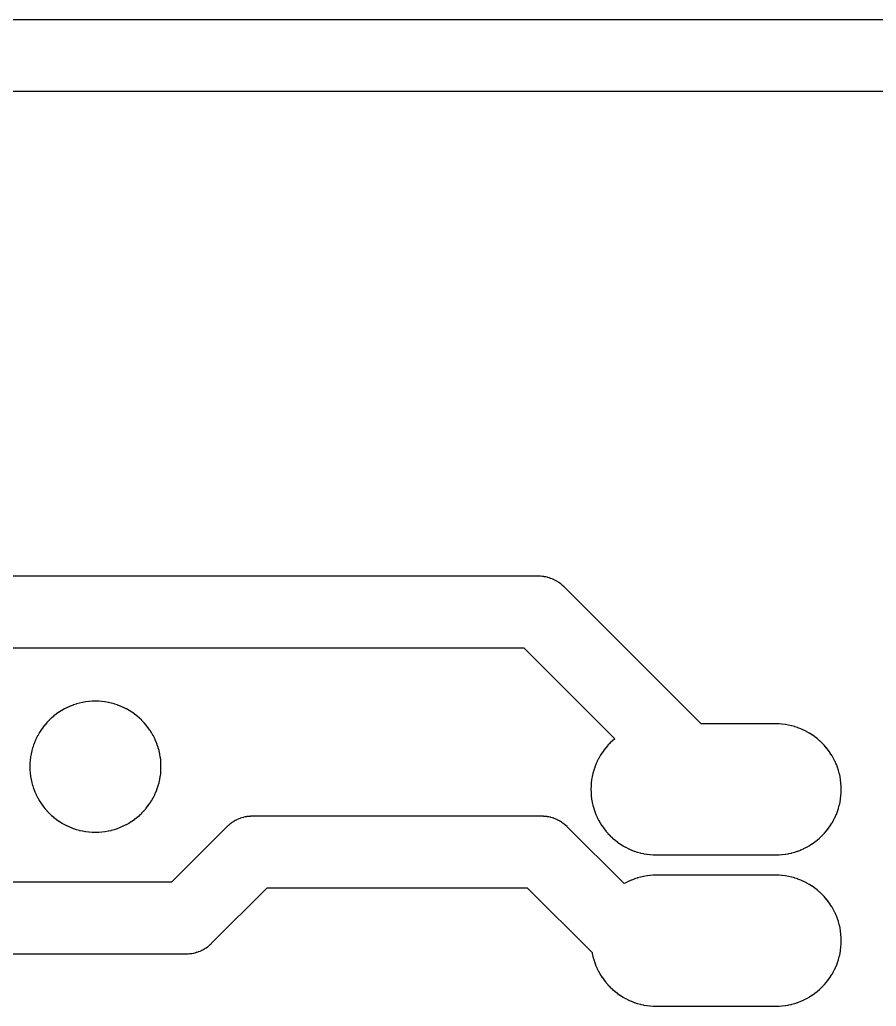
# Model space of a CAD drawing. Header units: millimetres. Extents: x 8.7 to 67.4, y 13.8 to 45.7.
# Drawn here: x 24.51 to 38.88, y 27.63 to 44.19 of the extents above; entities that cross this region are included whole.
import ezdxf

# ---------------------------------------------------------------- set-up
doc = ezdxf.new("R2010")
doc.units = ezdxf.units.MM

msp = doc.modelspace()

# ---------------------------------------------------------------- linework, layer by layer
for points in [[(43.994, 44.186), (11.886, 44.186)], [(11.886, 42.985), (43.746, 42.985)], [(14.021, 33.643), (32.969, 33.643), (34.496, 32.116), (34.495, 32.115), (34.458, 32.083), (34.456, 32.082), (34.454, 32.08), (34.419, 32.046), (34.417, 32.044), (34.415, 32.043), (34.381, 32.007), (34.38, 32.005), (34.378, 32.003), (34.346, 31.966), (34.344, 31.964), (34.343, 31.962), (34.313, 31.924), (34.311, 31.922), (34.31, 31.92), (34.281, 31.88), (34.28, 31.878), (34.279, 31.876), (34.252, 31.834), (34.251, 31.832), (34.25, 31.83), (34.226, 31.787), (34.225, 31.785), (34.223, 31.783), (34.201, 31.739), (34.2, 31.737), (34.199, 31.734), (34.179, 31.69), (34.178, 31.687), (34.177, 31.685), (34.16, 31.639), (34.159, 31.637), (34.158, 31.635), (34.143, 31.588), (34.142, 31.586), (34.141, 31.583), (34.128, 31.536), (34.128, 31.534), (34.127, 31.531), (34.116, 31.483), (34.116, 31.481), (34.115, 31.479), (34.107, 31.43), (34.107, 31.428), (34.106, 31.425), (34.1, 31.377), (34.1, 31.374), (34.1, 31.372), (34.096, 31.323), (34.096, 31.32), (34.096, 31.318), (34.095, 31.269), (34.095, 31.266), (34.095, 31.264), (34.096, 31.215), (34.096, 31.212), (34.096, 31.21), (34.1, 31.161), (34.1, 31.158), (34.1, 31.156), (34.106, 31.107), (34.107, 31.105), (34.107, 31.102), (34.115, 31.054), (34.116, 31.052), (34.116, 31.049), (34.127, 31.001), (34.128, 30.999), (34.128, 30.997), (34.141, 30.949), (34.142, 30.947), (34.143, 30.944), (34.158, 30.898), (34.159, 30.896), (34.16, 30.893), (34.177, 30.847), (34.178, 30.845), (34.179, 30.843), (34.199, 30.798), (34.2, 30.796), (34.201, 30.794), (34.223, 30.75), (34.225, 30.748), (34.226, 30.745), (34.25, 30.703), (34.251, 30.701), (34.252, 30.698), (34.279, 30.657), (34.28, 30.655), (34.281, 30.653), (34.31, 30.613), (34.311, 30.611), (34.313, 30.609), (34.343, 30.57), (34.344, 30.568), (34.346, 30.566), (34.378, 30.529), (34.38, 30.527), (34.381, 30.526), (34.415, 30.49), (34.417, 30.488), (34.419, 30.486), (34.454, 30.453), (34.456, 30.451), (34.458, 30.449), (34.495, 30.417), (34.497, 30.416), (34.499, 30.414), (34.538, 30.384), (34.54, 30.382), (34.542, 30.381), (34.582, 30.353), (34.584, 30.351), (34.586, 30.35), (34.627, 30.324), (34.629, 30.322), (34.631, 30.321), (34.674, 30.297), (34.676, 30.296), (34.678, 30.295), (34.722, 30.273), (34.725, 30.272), (34.727, 30.271), (34.772, 30.251), (34.774, 30.25), (34.776, 30.249), (34.822, 30.231), (34.824, 30.23), (34.827, 30.229), (34.873, 30.214), (34.876, 30.213), (34.878, 30.213), (34.925, 30.2), (34.928, 30.199), (34.93, 30.198), (34.978, 30.188), (34.98, 30.187), (34.983, 30.187), (35.031, 30.178), (35.034, 30.178), (35.036, 30.177), (35.085, 30.171), (35.087, 30.171), (35.09, 30.171), (35.139, 30.167), (35.141, 30.167), (35.143, 30.167), (35.193, 30.166), (35.194, 30.166), (35.195, 30.166), (37.195, 30.166), (37.196, 30.166), (37.197, 30.166), (37.247, 30.167), (37.249, 30.167), (37.251, 30.167), (37.3, 30.171), (37.303, 30.171), (37.305, 30.171), (37.354, 30.177), (37.356, 30.178), (37.359, 30.178), (37.407, 30.187), (37.41, 30.187), (37.412, 30.188), (37.46, 30.198), (37.462, 30.199), (37.465, 30.2), (37.512, 30.213), (37.514, 30.213), (37.517, 30.214), (37.563, 30.229), (37.566, 30.23), (37.568, 30.231), (37.614, 30.249), (37.616, 30.25), (37.618, 30.251), (37.663, 30.271), (37.665, 30.272), (37.668, 30.273), (37.712, 30.295), (37.714, 30.296), (37.716, 30.297), (37.759, 30.321), (37.761, 30.322), (37.763, 30.324), (37.804, 30.35), (37.806, 30.351), (37.808, 30.353), (37.848, 30.381), (37.85, 30.382), (37.852, 30.384), (37.891, 30.414), (37.893, 30.416), (37.895, 30.417), (37.932, 30.449), (37.934, 30.451), (37.936, 30.453), (37.971, 30.486), (37.973, 30.488), (37.975, 30.49), (38.009, 30.526), (38.01, 30.527), (38.012, 30.529), (38.044, 30.566), (38.046, 30.568), (38.047, 30.57), (38.077, 30.609), (38.079, 30.611), (38.08, 30.613), (38.109, 30.653), (38.11, 30.655), (38.111, 30.657), (38.138, 30.698), (38.139, 30.701), (38.14, 30.703), (38.164, 30.745), (38.165, 30.748), (38.167, 30.75), (38.189, 30.794), (38.19, 30.796), (38.191, 30.798), (38.211, 30.843), (38.212, 30.845), (38.213, 30.847), (38.23, 30.893), (38.231, 30.896), (38.232, 30.898), (38.247, 30.944), (38.248, 30.947), (38.249, 30.949), (38.262, 30.997), (38.262, 30.999), (38.263, 31.001), (38.274, 31.049), (38.274, 31.052), (38.275, 31.054), (38.283, 31.102), (38.283, 31.105), (38.284, 31.107), (38.29, 31.156), (38.29, 31.158), (38.29, 31.161), (38.294, 31.21), (38.294, 31.212), (38.294, 31.215), (38.295, 31.264), (38.295, 31.265), (38.295, 31.267), (38.295, 31.269), (38.294, 31.318), (38.294, 31.32), (38.294, 31.323), (38.29, 31.372), (38.29, 31.374), (38.29, 31.377), (38.284, 31.425), (38.283, 31.428), (38.283, 31.43), (38.275, 31.479), (38.274, 31.481), (38.274, 31.483), (38.263, 31.531), (38.262, 31.534), (38.262, 31.536), (38.249, 31.583), (38.248, 31.586), (38.247, 31.588), (38.232, 31.635), (38.231, 31.637), (38.23, 31.639), (38.213, 31.685), (38.212, 31.687), (38.211, 31.69), (38.191, 31.734), (38.19, 31.737), (38.189, 31.739), (38.167, 31.783), (38.165, 31.785), (38.164, 31.787), (38.14, 31.83), (38.139, 31.832), (38.138, 31.834), (38.111, 31.876), (38.11, 31.878), (38.109, 31.88), (38.08, 31.92), (38.079, 31.922), (38.077, 31.924), (38.047, 31.962), (38.046, 31.964), (38.044, 31.966), (38.012, 32.003), (38.01, 32.005), (38.009, 32.007), (37.975, 32.043), (37.973, 32.044), (37.971, 32.046), (37.936, 32.08), (37.934, 32.082), (37.932, 32.083), (37.895, 32.115), (37.893, 32.117), (37.891, 32.118), (37.852, 32.149), (37.85, 32.15), (37.848, 32.152), (37.808, 32.18), (37.806, 32.181), (37.804, 32.183), (37.763, 32.209), (37.761, 32.21), (37.759, 32.211), (37.716, 32.235), (37.714, 32.237), (37.712, 32.238), (37.668, 32.26), (37.665, 32.261), (37.663, 32.262), (37.618, 32.282), (37.616, 32.283), (37.614, 32.284), (37.568, 32.301), (37.566, 32.302), (37.563, 32.303), (37.517, 32.318), (37.514, 32.319), (37.512, 32.32), (37.465, 32.333), (37.462, 32.334), (37.46, 32.334), (37.412, 32.345), (37.41, 32.345), (37.407, 32.346), (37.359, 32.354), (37.356, 32.355), (37.354, 32.355), (37.305, 32.361), (37.303, 32.361), (37.3, 32.362), (37.251, 32.365), (37.249, 32.365), (37.247, 32.365), (37.197, 32.367), (37.196, 32.367), (37.195, 32.367), (35.944, 32.367), (33.643, 34.668), (33.642, 34.669), (33.641, 34.67), (33.623, 34.686), (33.621, 34.688), (33.62, 34.69), (33.601, 34.706), (33.599, 34.707), (33.597, 34.709), (33.578, 34.724), (33.576, 34.726), (33.574, 34.727), (33.554, 34.741), (33.552, 34.743), (33.55, 34.744), (33.529, 34.757), (33.527, 34.758), (33.525, 34.76), (33.503, 34.772), (33.501, 34.773), (33.499, 34.774), (33.477, 34.785), (33.475, 34.786), (33.473, 34.787), (33.45, 34.797), (33.448, 34.798), (33.446, 34.799), (33.423, 34.808), (33.42, 34.809), (33.418, 34.809), (33.395, 34.817), (33.392, 34.818), (33.39, 34.819), (33.366, 34.825), (33.364, 34.826), (33.362, 34.826), (33.338, 34.832), (33.335, 34.832), (33.333, 34.833), (33.309, 34.837), (33.306, 34.837), (33.304, 34.838), (33.279, 34.841), (33.277, 34.841), (33.275, 34.841), (33.25, 34.843), (33.248, 34.843), (33.245, 34.843), (33.221, 34.844), (33.219, 34.844), (33.218, 34.844), (13.772, 34.844)], [(26.881, 31.646), (26.881, 31.648), (26.881, 31.65), (26.88, 31.699), (26.88, 31.701), (26.88, 31.704), (26.876, 31.753), (26.876, 31.755), (26.876, 31.758), (26.87, 31.806), (26.869, 31.809), (26.869, 31.811), (26.861, 31.86), (26.86, 31.862), (26.86, 31.864), (26.849, 31.912), (26.848, 31.915), (26.848, 31.917), (26.835, 31.964), (26.834, 31.967), (26.833, 31.969), (26.818, 32.016), (26.817, 32.018), (26.816, 32.02), (26.799, 32.066), (26.798, 32.068), (26.797, 32.071), (26.777, 32.115), (26.776, 32.118), (26.775, 32.12), (26.753, 32.164), (26.751, 32.166), (26.75, 32.168), (26.726, 32.211), (26.725, 32.213), (26.724, 32.215), (26.697, 32.257), (26.696, 32.259), (26.695, 32.261), (26.666, 32.301), (26.665, 32.303), (26.663, 32.305), (26.633, 32.343), (26.632, 32.345), (26.63, 32.347), (26.598, 32.384), (26.596, 32.386), (26.595, 32.388), (26.561, 32.424), (26.559, 32.425), (26.557, 32.427), (26.522, 32.461), (26.52, 32.463), (26.518, 32.464), (26.481, 32.496), (26.479, 32.498), (26.477, 32.499), (26.438, 32.53), (26.436, 32.531), (26.434, 32.533), (26.394, 32.561), (26.392, 32.562), (26.39, 32.564), (26.349, 32.59), (26.347, 32.591), (26.345, 32.592), (26.302, 32.616), (26.3, 32.618), (26.298, 32.619), (26.254, 32.641), (26.251, 32.642), (26.249, 32.643), (26.204, 32.663), (26.202, 32.664), (26.2, 32.665), (26.154, 32.682), (26.152, 32.683), (26.149, 32.684), (26.103, 32.699), (26.1, 32.7), (26.098, 32.701), (26.051, 32.714), (26.048, 32.715), (26.046, 32.715), (25.998, 32.726), (25.996, 32.726), (25.993, 32.727), (25.945, 32.735), (25.942, 32.736), (25.94, 32.736), (25.891, 32.742), (25.889, 32.742), (25.886, 32.743), (25.837, 32.746), (25.835, 32.746), (25.833, 32.746), (25.783, 32.748), (25.781, 32.748), (25.779, 32.748), (25.729, 32.746), (25.727, 32.746), (25.725, 32.746), (25.676, 32.743), (25.673, 32.742), (25.671, 32.742), (25.622, 32.736), (25.62, 32.736), (25.617, 32.735), (25.569, 32.727), (25.566, 32.726), (25.564, 32.726), (25.516, 32.715), (25.514, 32.715), (25.511, 32.714), (25.464, 32.701), (25.462, 32.7), (25.459, 32.699), (25.413, 32.684), (25.41, 32.683), (25.408, 32.682), (25.362, 32.665), (25.36, 32.664), (25.358, 32.663), (25.313, 32.643), (25.311, 32.642), (25.308, 32.641), (25.264, 32.619), (25.262, 32.618), (25.26, 32.616), (25.217, 32.592), (25.215, 32.591), (25.213, 32.59), (25.172, 32.564), (25.17, 32.562), (25.168, 32.561), (25.128, 32.533), (25.126, 32.531), (25.124, 32.53), (25.085, 32.499), (25.083, 32.498), (25.081, 32.496), (25.044, 32.464), (25.042, 32.463), (25.04, 32.461), (25.005, 32.427), (25.003, 32.425), (25.001, 32.424), (24.967, 32.388), (24.966, 32.386), (24.964, 32.384), (24.932, 32.347), (24.93, 32.345), (24.929, 32.343), (24.899, 32.305), (24.897, 32.303), (24.896, 32.301), (24.867, 32.261), (24.866, 32.259), (24.865, 32.257), (24.838, 32.215), (24.837, 32.213), (24.836, 32.211), (24.812, 32.168), (24.811, 32.166), (24.809, 32.164), (24.787, 32.12), (24.786, 32.118), (24.785, 32.115), (24.765, 32.071), (24.764, 32.068), (24.763, 32.066), (24.746, 32.02), (24.745, 32.018), (24.744, 32.016), (24.729, 31.969), (24.728, 31.967), (24.727, 31.964), (24.714, 31.917), (24.714, 31.915), (24.713, 31.912), (24.702, 31.864), (24.702, 31.862), (24.701, 31.86), (24.693, 31.811), (24.693, 31.809), (24.692, 31.806), (24.686, 31.758), (24.686, 31.755), (24.686, 31.753), (24.682, 31.704), (24.682, 31.701), (24.682, 31.699), (24.681, 31.65), (24.681, 31.647), (24.681, 31.645), (24.682, 31.596), (24.682, 31.593), (24.682, 31.591), (24.686, 31.542), (24.686, 31.539), (24.686, 31.537), (24.692, 31.488), (24.693, 31.486), (24.693, 31.483), (24.701, 31.435), (24.702, 31.433), (24.702, 31.43), (24.713, 31.382), (24.714, 31.38), (24.714, 31.378), (24.727, 31.33), (24.728, 31.328), (24.729, 31.325), (24.744, 31.279), (24.745, 31.277), (24.746, 31.274), (24.763, 31.228), (24.764, 31.226), (24.765, 31.224), (24.785, 31.179), (24.786, 31.177), (24.787, 31.175), (24.809, 31.131), (24.811, 31.129), (24.812, 31.126), (24.836, 31.084), (24.837, 31.082), (24.838, 31.079), (24.865, 31.038), (24.866, 31.036), (24.867, 31.034), (24.896, 30.994), (24.897, 30.992), (24.899, 30.99), (24.929, 30.951), (24.93, 30.949), (24.932, 30.947), (24.964, 30.91), (24.966, 30.908), (24.967, 30.906), (25.001, 30.871), (25.003, 30.869), (25.005, 30.867), (25.04, 30.834), (25.042, 30.832), (25.044, 30.83), (25.081, 30.798), (25.083, 30.797), (25.085, 30.795), (25.124, 30.765), (25.126, 30.763), (25.128, 30.762), (25.168, 30.734), (25.17, 30.732), (25.172, 30.731), (25.213, 30.705), (25.215, 30.703), (25.217, 30.702), (25.26, 30.678), (25.262, 30.677), (25.264, 30.676), (25.308, 30.654), (25.311, 30.653), (25.313, 30.652), (25.358, 30.632), (25.36, 30.631), (25.362, 30.63), (25.408, 30.612), (25.41, 30.611), (25.413, 30.61), (25.459, 30.595), (25.462, 30.594), (25.464, 30.594), (25.511, 30.581), (25.514, 30.58), (25.516, 30.579), (25.564, 30.569), (25.566, 30.568), (25.569, 30.568), (25.617, 30.559), (25.62, 30.559), (25.622, 30.558), (25.671, 30.552), (25.673, 30.552), (25.676, 30.552), (25.725, 30.548), (25.727, 30.548), (25.729, 30.548), (25.779, 30.547), (25.781, 30.547), (25.783, 30.547), (25.833, 30.548), (25.835, 30.548), (25.837, 30.548), (25.886, 30.552), (25.889, 30.552), (25.891, 30.552), (25.94, 30.558), (25.942, 30.559), (25.945, 30.559), (25.993, 30.568), (25.996, 30.568), (25.998, 30.569), (26.046, 30.579), (26.048, 30.58), (26.051, 30.581), (26.098, 30.594), (26.1, 30.594), (26.103, 30.595), (26.149, 30.61), (26.152, 30.611), (26.154, 30.612), (26.2, 30.63), (26.202, 30.631), (26.204, 30.632), (26.249, 30.652), (26.251, 30.653), (26.254, 30.654), (26.298, 30.676), (26.3, 30.677), (26.302, 30.678), (26.345, 30.702), (26.347, 30.703), (26.349, 30.705), (26.39, 30.731), (26.392, 30.732), (26.394, 30.734), (26.434, 30.762), (26.436, 30.763), (26.438, 30.765), (26.477, 30.795), (26.479, 30.797), (26.481, 30.798), (26.518, 30.83), (26.52, 30.832), (26.522, 30.834), (26.557, 30.867), (26.559, 30.869), (26.561, 30.871), (26.595, 30.906), (26.596, 30.908), (26.598, 30.91), (26.63, 30.947), (26.632, 30.949), (26.633, 30.951), (26.663, 30.99), (26.665, 30.992), (26.666, 30.994), (26.695, 31.034), (26.696, 31.036), (26.697, 31.038), (26.724, 31.079), (26.725, 31.082), (26.726, 31.084), (26.75, 31.126), (26.751, 31.129), (26.753, 31.131), (26.775, 31.175), (26.776, 31.177), (26.777, 31.179), (26.797, 31.224), (26.798, 31.226), (26.799, 31.228), (26.816, 31.274), (26.817, 31.277), (26.818, 31.279), (26.833, 31.325), (26.834, 31.328), (26.835, 31.33), (26.848, 31.378), (26.848, 31.38), (26.849, 31.382), (26.86, 31.43), (26.86, 31.433), (26.861, 31.435), (26.869, 31.483), (26.869, 31.486), (26.87, 31.488), (26.876, 31.537), (26.876, 31.539), (26.876, 31.542), (26.88, 31.591), (26.88, 31.593), (26.88, 31.596), (26.881, 31.645), (26.881, 31.646), (26.881, 31.646)], [(16.51, 28.507), (27.305, 28.507), (27.306, 28.507), (27.307, 28.507), (27.332, 28.507), (27.334, 28.507), (27.337, 28.508), (27.361, 28.509), (27.364, 28.51), (27.366, 28.51), (27.391, 28.513), (27.393, 28.513), (27.396, 28.514), (27.42, 28.518), (27.422, 28.518), (27.425, 28.519), (27.449, 28.524), (27.451, 28.525), (27.453, 28.525), (27.477, 28.532), (27.479, 28.533), (27.482, 28.533), (27.505, 28.541), (27.507, 28.542), (27.51, 28.543), (27.533, 28.551), (27.535, 28.552), (27.537, 28.553), (27.56, 28.563), (27.562, 28.564), (27.564, 28.565), (27.586, 28.576), (27.588, 28.578), (27.59, 28.579), (27.612, 28.591), (27.614, 28.592), (27.616, 28.593), (27.637, 28.607), (27.639, 28.608), (27.641, 28.609), (27.661, 28.623), (27.663, 28.625), (27.665, 28.626), (27.684, 28.641), (27.686, 28.643), (27.688, 28.645), (27.706, 28.661), (27.708, 28.662), (27.71, 28.664), (27.728, 28.681), (27.729, 28.682), (27.73, 28.683), (28.661, 29.614), (33.023, 29.614), (34.113, 28.526), (34.115, 28.514), (34.116, 28.512), (34.116, 28.509), (34.127, 28.461), (34.128, 28.459), (34.128, 28.457), (34.141, 28.409), (34.142, 28.407), (34.143, 28.404), (34.158, 28.358), (34.159, 28.356), (34.16, 28.353), (34.177, 28.307), (34.178, 28.305), (34.179, 28.303), (34.199, 28.258), (34.2, 28.256), (34.201, 28.254), (34.223, 28.21), (34.225, 28.208), (34.226, 28.205), (34.25, 28.163), (34.251, 28.161), (34.252, 28.158), (34.279, 28.117), (34.28, 28.115), (34.281, 28.113), (34.31, 28.073), (34.311, 28.071), (34.313, 28.069), (34.343, 28.03), (34.344, 28.028), (34.346, 28.026), (34.378, 27.989), (34.38, 27.987), (34.381, 27.986), (34.415, 27.95), (34.417, 27.948), (34.419, 27.946), (34.454, 27.913), (34.456, 27.911), (34.458, 27.909), (34.495, 27.877), (34.497, 27.876), (34.499, 27.874), (34.538, 27.844), (34.54, 27.842), (34.542, 27.841), (34.582, 27.813), (34.584, 27.811), (34.586, 27.81), (34.627, 27.784), (34.629, 27.782), (34.631, 27.781), (34.674, 27.757), (34.676, 27.756), (34.678, 27.755), (34.722, 27.733), (34.725, 27.732), (34.727, 27.731), (34.772, 27.711), (34.774, 27.71), (34.776, 27.709), (34.822, 27.691), (34.824, 27.69), (34.827, 27.689), (34.873, 27.674), (34.876, 27.673), (34.878, 27.673), (34.925, 27.66), (34.928, 27.659), (34.93, 27.658), (34.978, 27.648), (34.98, 27.647), (34.983, 27.647), (35.031, 27.638), (35.034, 27.638), (35.036, 27.637), (35.085, 27.631), (35.087, 27.631), (35.09, 27.631), (35.139, 27.627), (35.141, 27.627), (35.143, 27.627), (35.193, 27.626), (35.194, 27.626), (35.195, 27.626), (37.195, 27.626), (37.196, 27.626), (37.197, 27.626), (37.247, 27.627), (37.249, 27.627), (37.251, 27.627), (37.3, 27.631), (37.303, 27.631), (37.305, 27.631), (37.354, 27.637), (37.356, 27.638), (37.359, 27.638), (37.407, 27.647), (37.41, 27.647), (37.412, 27.648), (37.46, 27.658), (37.462, 27.659), (37.465, 27.66), (37.512, 27.673), (37.514, 27.673), (37.517, 27.674), (37.563, 27.689), (37.566, 27.69), (37.568, 27.691), (37.614, 27.709), (37.616, 27.71), (37.618, 27.711), (37.663, 27.731), (37.665, 27.732), (37.668, 27.733), (37.712, 27.755), (37.714, 27.756), (37.716, 27.757), (37.759, 27.781), (37.761, 27.782), (37.763, 27.784), (37.804, 27.81), (37.806, 27.811), (37.808, 27.813), (37.848, 27.841), (37.85, 27.842), (37.852, 27.844), (37.891, 27.874), (37.893, 27.876), (37.895, 27.877), (37.932, 27.909), (37.934, 27.911), (37.936, 27.913), (37.971, 27.946), (37.973, 27.948), (37.975, 27.95), (38.009, 27.986), (38.01, 27.987), (38.012, 27.989), (38.044, 28.026), (38.046, 28.028), (38.047, 28.03), (38.077, 28.069), (38.079, 28.071), (38.08, 28.073), (38.109, 28.113), (38.11, 28.115), (38.111, 28.117), (38.138, 28.158), (38.139, 28.161), (38.14, 28.163), (38.164, 28.205), (38.165, 28.208), (38.167, 28.21), (38.189, 28.254), (38.19, 28.256), (38.191, 28.258), (38.211, 28.303), (38.212, 28.305), (38.213, 28.307), (38.23, 28.353), (38.231, 28.356), (38.232, 28.358), (38.247, 28.404), (38.248, 28.407), (38.249, 28.409), (38.262, 28.457), (38.262, 28.459), (38.263, 28.461), (38.274, 28.509), (38.274, 28.512), (38.275, 28.514), (38.283, 28.562), (38.283, 28.565), (38.284, 28.567), (38.29, 28.616), (38.29, 28.618), (38.29, 28.621), (38.294, 28.67), (38.294, 28.672), (38.294, 28.675), (38.295, 28.724), (38.295, 28.725), (38.295, 28.727), (38.295, 28.729), (38.294, 28.778), (38.294, 28.78), (38.294, 28.783), (38.29, 28.832), (38.29, 28.834), (38.29, 28.837), (38.284, 28.885), (38.283, 28.888), (38.283, 28.89), (38.275, 28.939), (38.274, 28.941), (38.274, 28.943), (38.263, 28.991), (38.262, 28.994), (38.262, 28.996), (38.249, 29.043), (38.248, 29.046), (38.247, 29.048), (38.232, 29.095), (38.231, 29.097), (38.23, 29.099), (38.213, 29.145), (38.212, 29.147), (38.211, 29.15), (38.191, 29.194), (38.19, 29.197), (38.189, 29.199), (38.167, 29.243), (38.165, 29.245), (38.164, 29.247), (38.14, 29.29), (38.139, 29.292), (38.138, 29.294), (38.111, 29.336), (38.11, 29.338), (38.109, 29.34), (38.08, 29.38), (38.079, 29.382), (38.077, 29.384), (38.047, 29.422), (38.046, 29.424), (38.044, 29.426), (38.012, 29.463), (38.01, 29.465), (38.009, 29.467), (37.975, 29.503), (37.973, 29.504), (37.971, 29.506), (37.936, 29.54), (37.934, 29.542), (37.932, 29.543), (37.895, 29.575), (37.893, 29.577), (37.891, 29.578), (37.852, 29.609), (37.85, 29.61), (37.848, 29.612), (37.808, 29.64), (37.806, 29.641), (37.804, 29.643), (37.763, 29.669), (37.761, 29.67), (37.759, 29.671), (37.716, 29.695), (37.714, 29.697), (37.712, 29.698), (37.668, 29.72), (37.665, 29.721), (37.663, 29.722), (37.618, 29.742), (37.616, 29.743), (37.614, 29.744), (37.568, 29.761), (37.566, 29.762), (37.563, 29.763), (37.517, 29.778), (37.514, 29.779), (37.512, 29.78), (37.465, 29.793), (37.462, 29.794), (37.46, 29.794), (37.412, 29.805), (37.41, 29.805), (37.407, 29.806), (37.359, 29.814), (37.356, 29.815), (37.354, 29.815), (37.305, 29.821), (37.303, 29.821), (37.3, 29.822), (37.251, 29.825), (37.249, 29.825), (37.247, 29.825), (37.197, 29.827), (37.196, 29.827), (37.195, 29.827), (35.195, 29.827), (35.194, 29.827), (35.193, 29.827), (35.143, 29.825), (35.141, 29.825), (35.139, 29.825), (35.09, 29.822), (35.087, 29.821), (35.085, 29.821), (35.036, 29.815), (35.034, 29.815), (35.031, 29.814), (34.983, 29.806), (34.98, 29.805), (34.978, 29.805), (34.93, 29.794), (34.928, 29.794), (34.925, 29.793), (34.878, 29.78), (34.876, 29.779), (34.873, 29.778), (34.827, 29.763), (34.824, 29.762), (34.822, 29.761), (34.776, 29.744), (34.774, 29.743), (34.772, 29.742), (34.727, 29.722), (34.725, 29.721), (34.722, 29.72), (34.678, 29.698), (34.676, 29.697), (34.674, 29.695), (34.653, 29.684), (33.696, 30.64), (33.695, 30.641), (33.694, 30.641), (33.676, 30.658), (33.674, 30.66), (33.673, 30.662), (33.654, 30.678), (33.652, 30.679), (33.65, 30.681), (33.631, 30.696), (33.629, 30.697), (33.627, 30.699), (33.607, 30.713), (33.605, 30.714), (33.603, 30.716), (33.582, 30.729), (33.58, 30.73), (33.578, 30.731), (33.556, 30.743), (33.554, 30.745), (33.552, 30.746), (33.53, 30.757), (33.528, 30.758), (33.526, 30.759), (33.503, 30.769), (33.501, 30.77), (33.499, 30.771), (33.476, 30.779), (33.474, 30.78), (33.471, 30.781), (33.448, 30.789), (33.446, 30.789), (33.443, 30.79), (33.42, 30.797), (33.417, 30.797), (33.415, 30.798), (33.391, 30.803), (33.388, 30.804), (33.386, 30.804), (33.362, 30.808), (33.359, 30.809), (33.357, 30.809), (33.333, 30.812), (33.33, 30.812), (33.328, 30.813), (33.303, 30.814), (33.301, 30.815), (33.298, 30.815), (33.274, 30.815), (33.273, 30.815), (33.271, 30.815), (28.412, 30.815), (28.411, 30.815), (28.41, 30.815), (28.385, 30.815), (28.383, 30.815), (28.381, 30.814), (28.356, 30.813), (28.354, 30.812), (28.351, 30.812), (28.327, 30.809), (28.324, 30.809), (28.322, 30.808), (28.298, 30.804), (28.295, 30.804), (28.293, 30.803), (28.269, 30.798), (28.266, 30.797), (28.264, 30.797), (28.24, 30.79), (28.238, 30.789), (28.236, 30.789), (28.212, 30.781), (28.21, 30.78), (28.208, 30.779), (28.185, 30.77), (28.183, 30.77), (28.18, 30.769), (28.158, 30.759), (28.156, 30.758), (28.153, 30.757), (28.131, 30.746), (28.129, 30.744), (28.127, 30.743), (28.106, 30.731), (28.104, 30.73), (28.102, 30.729), (28.081, 30.715), (28.079, 30.714), (28.077, 30.713), (28.057, 30.699), (28.055, 30.697), (28.053, 30.696), (28.033, 30.681), (28.031, 30.679), (28.03, 30.677), (28.011, 30.661), (28.009, 30.66), (28.007, 30.658), (27.99, 30.641), (27.989, 30.64), (27.988, 30.639), (27.056, 29.708), (16.759, 29.708)]]:
    msp.add_lwpolyline(points)

doc.saveas('drawing.dxf')
